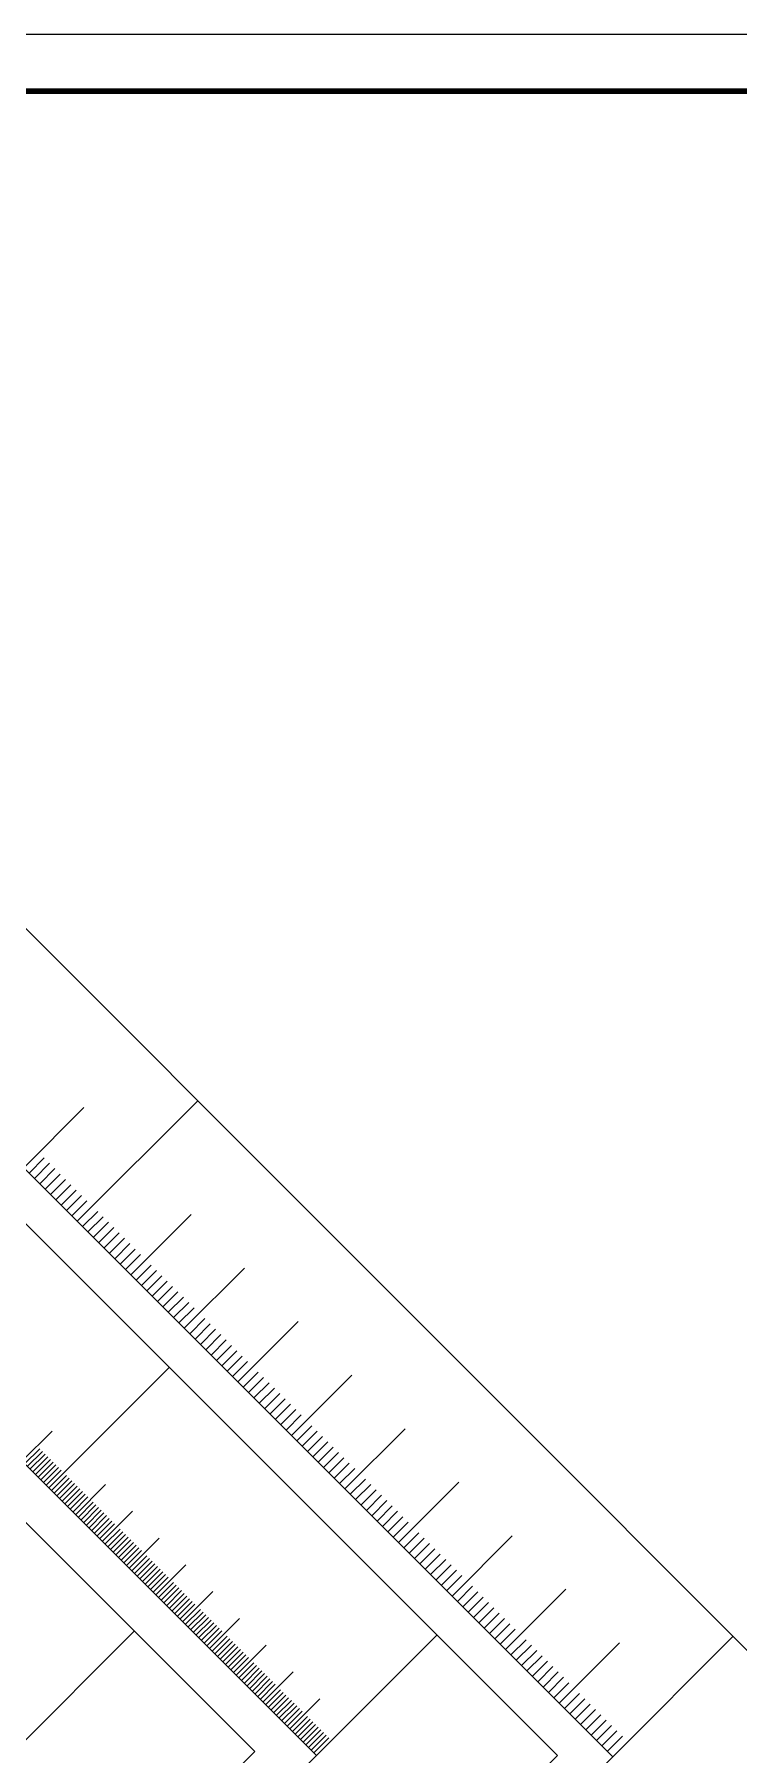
# Model space of a CAD drawing. Header units: millimetres. Extents: x 38046 to 69892, y 8139 to 15731.
# Drawn here: x 44195.7 to 44319.7, y 15178.7 to 15481.6 of the extents above; entities that cross this region are included whole.
import ezdxf

# ---------------------------------------------------------------- set-up
doc = ezdxf.new("R2010")
doc.units = ezdxf.units.MM
doc.header["$LTSCALE"] = 1000
doc.header["$MEASUREMENT"] = 0
doc.layers.get('0').update_dxf_attribs({"color": 3})
for name, color, linetype in [('PUB_TITLE', 4, 'Continuous'), ('图层1', 1, 'Continuous'), ('图层3', 253, 'Continuous')]:
    doc.layers.add(name, color=color, linetype=linetype)

msp = doc.modelspace()

# ---------------------------------------------------------------- linework, layer by layer
for p, q in [((44203.25, 15272.58), (44224.46, 15293.8)), ((44198.22, 15225.63), (44219.44, 15246.84))]:
    msp.add_line(p, q)
for points in [[(44203.25, 15272.58), (44224.46, 15293.8)], [(44193.82, 15282.01), (44204.43, 15292.62)], [(44212.68, 15263.16), (44223.28, 15273.76)], [(44222.1, 15253.73), (44232.71, 15264.33)], [(44231.53, 15244.3), (44242.14, 15254.91)], [(44198.22, 15225.63), (44219.44, 15246.84)], [(44240.96, 15234.87), (44251.57, 15245.48)], [(44193.51, 15230.34), (44198.81, 15235.64)], [(44250.39, 15225.44), (44260.99, 15236.05)], [(44259.82, 15216.02), (44270.42, 15226.62)], [(44202.94, 15220.91), (44208.24, 15226.22)], [(44207.65, 15216.2), (44212.96, 15221.5)], [(44212.37, 15211.48), (44217.67, 15216.79)], [(44269.24, 15206.59), (44279.85, 15217.19)], [(44217.08, 15206.77), (44222.38, 15212.07)], [(44221.79, 15202.06), (44227.1, 15207.36)], [(44278.67, 15197.16), (44289.28, 15207.77)], [(44226.51, 15197.34), (44231.81, 15202.65)], [(44192.12, 15179.22), (44213.33, 15200.44)], [(44245.36, 15178.49), (44266.58, 15199.7)], [(44297.53, 15178.3), (44318.74, 15199.52)], [(44231.22, 15192.63), (44236.53, 15197.93)], [(44288.1, 15187.73), (44298.71, 15198.34)], [(44235.94, 15187.91), (44241.24, 15193.22)], [(44240.65, 15183.2), (44245.95, 15188.5)]]:
    msp.add_lwpolyline(points)
at = {"layer": 'PUB_TITLE'}
msp.add_lwpolyline([(43576.51, 14887.56), (44417.51, 14887.56), (44417.51, 15481.56), (43576.51, 15481.56)], close=True, dxfattribs=at)
at = {"layer": 'PUB_TITLE', "const_width": 1}
msp.add_lwpolyline([(43601.51, 14897.56), (44407.51, 14897.56), (44407.51, 15471.56), (43601.51, 15471.56)], close=True, dxfattribs=at)
at = {"layer": '图层1'}
for points in [[(44192.12, 15179.22), (43972.92, 15398.43), (43994.13, 15419.64), (44234.54, 15179.22), (43994.13, 14938.81), (43972.92, 14960.02), (44192.12, 15179.22)], [(44245.36, 15178.49), (44026.16, 15397.69), (44047.38, 15418.9), (44287.79, 15178.49), (44047.38, 14938.07), (44026.16, 14959.28), (44245.36, 15178.49)], [(44297.53, 15178.3), (44078.33, 15397.51), (44099.54, 15418.72), (44339.96, 15178.3), (44099.54, 14937.89), (44078.33, 14959.1), (44297.53, 15178.3)]]:
    msp.add_lwpolyline(points, dxfattribs=at)
at = {"layer": '图层3'}
for points in [[(44194.76, 15281.07), (44197.41, 15283.72)], [(44195.71, 15280.13), (44198.36, 15282.78)], [(44196.65, 15279.18), (44199.3, 15281.84)], [(44197.59, 15278.24), (44200.24, 15280.89)], [(44198.53, 15277.3), (44201.19, 15279.95)], [(44199.48, 15276.36), (44202.13, 15279.01)], [(44200.42, 15275.41), (44203.07, 15278.06)], [(44201.36, 15274.47), (44204.01, 15277.12)], [(44202.31, 15273.53), (44204.96, 15276.18)], [(44204.19, 15271.64), (44206.84, 15274.29)], [(44205.13, 15270.7), (44207.79, 15273.35)], [(44206.08, 15269.76), (44208.73, 15272.41)], [(44207.02, 15268.81), (44209.67, 15271.46)], [(44207.96, 15267.87), (44210.61, 15270.52)], [(44208.9, 15266.93), (44211.56, 15269.58)], [(44209.85, 15265.98), (44212.5, 15268.64)], [(44210.79, 15265.04), (44213.44, 15267.69)], [(44211.73, 15264.1), (44214.38, 15266.75)], [(44213.62, 15262.21), (44216.27, 15264.86)], [(44214.56, 15261.27), (44217.21, 15263.92)], [(44215.5, 15260.33), (44218.16, 15262.98)], [(44216.45, 15259.38), (44219.1, 15262.04)], [(44217.39, 15258.44), (44220.04, 15261.09)], [(44218.33, 15257.5), (44220.98, 15260.15)], [(44219.28, 15256.56), (44221.93, 15259.21)], [(44220.22, 15255.61), (44222.87, 15258.27)], [(44221.16, 15254.67), (44223.81, 15257.32)], [(44223.05, 15252.78), (44225.7, 15255.44)], [(44223.99, 15251.84), (44226.64, 15254.49)], [(44224.93, 15250.9), (44227.58, 15253.55)], [(44225.88, 15249.96), (44228.53, 15252.61)], [(44226.82, 15249.01), (44229.47, 15251.67)], [(44227.76, 15248.07), (44230.41, 15250.72)], [(44228.7, 15247.13), (44231.36, 15249.78)], [(44229.65, 15246.19), (44232.3, 15248.84)], [(44230.59, 15245.24), (44233.24, 15247.89)], [(44232.47, 15243.36), (44235.13, 15246.01)], [(44233.42, 15242.41), (44236.07, 15245.07)], [(44234.36, 15241.47), (44237.01, 15244.12)], [(44235.3, 15240.53), (44237.96, 15243.18)], [(44236.25, 15239.59), (44238.9, 15242.24)], [(44237.19, 15238.64), (44239.84, 15241.29)], [(44238.13, 15237.7), (44240.78, 15240.35)], [(44239.07, 15236.76), (44241.73, 15239.41)], [(44240.02, 15235.81), (44242.67, 15238.47)], [(44241.9, 15233.93), (44244.55, 15236.58)], [(44242.85, 15232.99), (44245.5, 15235.64)], [(44193.98, 15229.87), (44196.63, 15232.52)], [(44243.79, 15232.04), (44246.44, 15234.69)], [(44244.73, 15231.1), (44247.38, 15233.75)], [(44245.67, 15230.16), (44248.33, 15232.81)], [(44194.45, 15229.4), (44197.1, 15232.05)], [(44194.92, 15228.93), (44197.58, 15231.58)], [(44195.4, 15228.45), (44198.05, 15231.11)], [(44195.87, 15227.98), (44198.52, 15230.64)], [(44196.34, 15227.51), (44198.99, 15230.16)], [(44196.81, 15227.04), (44199.46, 15229.69)], [(44246.62, 15229.21), (44249.27, 15231.87)], [(44247.56, 15228.27), (44250.21, 15230.92)], [(44248.5, 15227.33), (44251.15, 15229.98)], [(44197.28, 15226.57), (44199.93, 15229.22)], [(44197.75, 15226.1), (44200.4, 15228.75)], [(44198.7, 15225.15), (44201.35, 15227.81)], [(44199.17, 15224.68), (44201.82, 15227.34)], [(44199.64, 15224.21), (44202.29, 15226.86)], [(44200.11, 15223.74), (44202.76, 15226.39)], [(44249.45, 15226.39), (44252.1, 15229.04)], [(44251.33, 15224.5), (44253.98, 15227.15)], [(44200.58, 15223.27), (44203.23, 15225.92)], [(44201.05, 15222.8), (44203.7, 15225.45)], [(44201.52, 15222.33), (44204.18, 15224.98)], [(44202, 15221.86), (44204.65, 15224.51)], [(44202.47, 15221.38), (44205.12, 15224.04)], [(44252.27, 15223.56), (44254.93, 15226.21)], [(44253.22, 15222.62), (44255.87, 15225.27)], [(44254.16, 15221.67), (44256.81, 15224.32)], [(44255.1, 15220.73), (44257.75, 15223.38)], [(44203.41, 15220.44), (44206.06, 15223.09)], [(44203.88, 15219.97), (44206.53, 15222.62)], [(44204.35, 15219.5), (44207, 15222.15)], [(44204.82, 15219.03), (44207.48, 15221.68)], [(44205.3, 15218.56), (44207.95, 15221.21)], [(44205.77, 15218.08), (44208.42, 15220.74)], [(44206.24, 15217.61), (44208.89, 15220.26)], [(44256.05, 15219.79), (44258.7, 15222.44)], [(44256.99, 15218.84), (44259.64, 15221.5)], [(44257.93, 15217.9), (44260.58, 15220.55)], [(44206.71, 15217.14), (44209.36, 15219.79)], [(44207.18, 15216.67), (44209.83, 15219.32)], [(44208.12, 15215.73), (44210.78, 15218.38)], [(44208.6, 15215.26), (44211.25, 15217.91)], [(44209.07, 15214.78), (44211.72, 15217.44)], [(44258.87, 15216.96), (44261.53, 15219.61)], [(44260.76, 15215.07), (44263.41, 15217.72)], [(44209.54, 15214.31), (44212.19, 15216.96)], [(44210.01, 15213.84), (44212.66, 15216.49)], [(44210.48, 15213.37), (44213.13, 15216.02)], [(44210.95, 15212.9), (44213.6, 15215.55)], [(44211.42, 15212.43), (44214.08, 15215.08)], [(44211.9, 15211.96), (44214.55, 15214.61)], [(44261.7, 15214.13), (44264.35, 15216.78)], [(44262.64, 15213.19), (44265.3, 15215.84)], [(44263.59, 15212.24), (44266.24, 15214.9)], [(44212.84, 15211.01), (44215.49, 15213.66)], [(44213.31, 15210.54), (44215.96, 15213.19)], [(44213.78, 15210.07), (44216.43, 15212.72)], [(44214.25, 15209.6), (44216.9, 15212.25)], [(44214.72, 15209.13), (44217.38, 15211.78)], [(44215.2, 15208.66), (44217.85, 15211.31)], [(44264.53, 15211.3), (44267.18, 15213.95)], [(44265.47, 15210.36), (44268.12, 15213.01)], [(44266.42, 15209.42), (44269.07, 15212.07)], [(44215.67, 15208.18), (44218.32, 15210.84)], [(44216.14, 15207.71), (44218.79, 15210.36)], [(44216.61, 15207.24), (44219.26, 15209.89)], [(44217.55, 15206.3), (44220.2, 15208.95)], [(44218.02, 15205.83), (44220.68, 15208.48)], [(44267.36, 15208.47), (44270.01, 15211.12)], [(44268.3, 15207.53), (44270.95, 15210.18)], [(44270.19, 15205.64), (44272.84, 15208.3)], [(44218.49, 15205.36), (44221.15, 15208.01)], [(44218.97, 15204.88), (44221.62, 15207.54)], [(44219.44, 15204.41), (44222.09, 15207.06)], [(44219.91, 15203.94), (44222.56, 15206.59)], [(44220.38, 15203.47), (44223.03, 15206.12)], [(44220.85, 15203), (44223.5, 15205.65)], [(44221.32, 15202.53), (44223.97, 15205.18)], [(44271.13, 15204.7), (44273.78, 15207.35)], [(44272.07, 15203.76), (44274.72, 15206.41)], [(44273.02, 15202.82), (44275.67, 15205.47)], [(44222.27, 15201.58), (44224.92, 15204.24)], [(44222.74, 15201.11), (44225.39, 15203.76)], [(44223.21, 15200.64), (44225.86, 15203.29)], [(44223.68, 15200.17), (44226.33, 15202.82)], [(44224.15, 15199.7), (44226.8, 15202.35)], [(44273.96, 15201.87), (44276.61, 15204.52)], [(44274.9, 15200.93), (44277.55, 15203.58)], [(44275.84, 15199.99), (44278.5, 15202.64)], [(44224.62, 15199.23), (44227.27, 15201.88)], [(44225.09, 15198.76), (44227.75, 15201.41)], [(44225.57, 15198.28), (44228.22, 15200.94)], [(44226.04, 15197.81), (44228.69, 15200.47)], [(44226.98, 15196.87), (44229.63, 15199.52)], [(44227.45, 15196.4), (44230.1, 15199.05)], [(44276.79, 15199.04), (44279.44, 15201.7)], [(44277.73, 15198.1), (44280.38, 15200.75)], [(44227.92, 15195.93), (44230.57, 15198.58)], [(44228.39, 15195.46), (44231.05, 15198.11)], [(44228.87, 15194.99), (44231.52, 15197.64)], [(44229.34, 15194.51), (44231.99, 15197.17)], [(44229.81, 15194.04), (44232.46, 15196.69)], [(44230.28, 15193.57), (44232.93, 15196.22)], [(44279.62, 15196.22), (44282.27, 15198.87)], [(44280.56, 15195.27), (44283.21, 15197.93)], [(44281.5, 15194.33), (44284.15, 15196.98)], [(44282.44, 15193.39), (44285.1, 15196.04)], [(44230.75, 15193.1), (44233.4, 15195.75)], [(44231.69, 15192.16), (44234.35, 15194.81)], [(44232.17, 15191.69), (44234.82, 15194.34)], [(44232.64, 15191.21), (44235.29, 15193.87)], [(44233.11, 15190.74), (44235.76, 15193.39)], [(44283.39, 15192.45), (44286.04, 15195.1)], [(44284.33, 15191.5), (44286.98, 15194.15)], [(44285.27, 15190.56), (44287.92, 15193.21)], [(44233.58, 15190.27), (44236.23, 15192.92)], [(44234.05, 15189.8), (44236.7, 15192.45)], [(44234.52, 15189.33), (44237.17, 15191.98)], [(44234.99, 15188.86), (44237.65, 15191.51)], [(44235.47, 15188.39), (44238.12, 15191.04)], [(44236.41, 15187.44), (44239.06, 15190.09)], [(44286.22, 15189.62), (44288.87, 15192.27)], [(44287.16, 15188.67), (44289.81, 15191.33)], [(44236.88, 15186.97), (44239.53, 15189.62)], [(44237.35, 15186.5), (44240, 15189.15)], [(44237.82, 15186.03), (44240.47, 15188.68)], [(44238.29, 15185.56), (44240.95, 15188.21)], [(44238.77, 15185.09), (44241.42, 15187.74)], [(44239.24, 15184.61), (44241.89, 15187.27)], [(44289.04, 15186.79), (44291.7, 15189.44)], [(44289.99, 15185.85), (44292.64, 15188.5)], [(44290.93, 15184.9), (44293.58, 15187.55)], [(44239.71, 15184.14), (44242.36, 15186.79)], [(44240.18, 15183.67), (44242.83, 15186.32)], [(44241.12, 15182.73), (44243.77, 15185.38)], [(44241.59, 15182.26), (44244.25, 15184.91)], [(44242.07, 15181.79), (44244.72, 15184.44)], [(44242.54, 15181.31), (44245.19, 15183.97)], [(44291.87, 15183.96), (44294.52, 15186.61)], [(44292.81, 15183.02), (44295.47, 15185.67)], [(44293.76, 15182.07), (44296.41, 15184.73)], [(44243.01, 15180.84), (44245.66, 15183.49)], [(44243.48, 15180.37), (44246.13, 15183.02)], [(44243.95, 15179.9), (44246.6, 15182.55)], [(44244.42, 15179.43), (44247.07, 15182.08)], [(44244.89, 15178.96), (44247.55, 15181.61)], [(44294.7, 15181.13), (44297.35, 15183.78)], [(44295.64, 15180.19), (44298.29, 15182.84)], [(44296.59, 15179.25), (44299.24, 15181.9)]]:
    msp.add_lwpolyline(points, dxfattribs=at)

doc.saveas('drawing.dxf')
